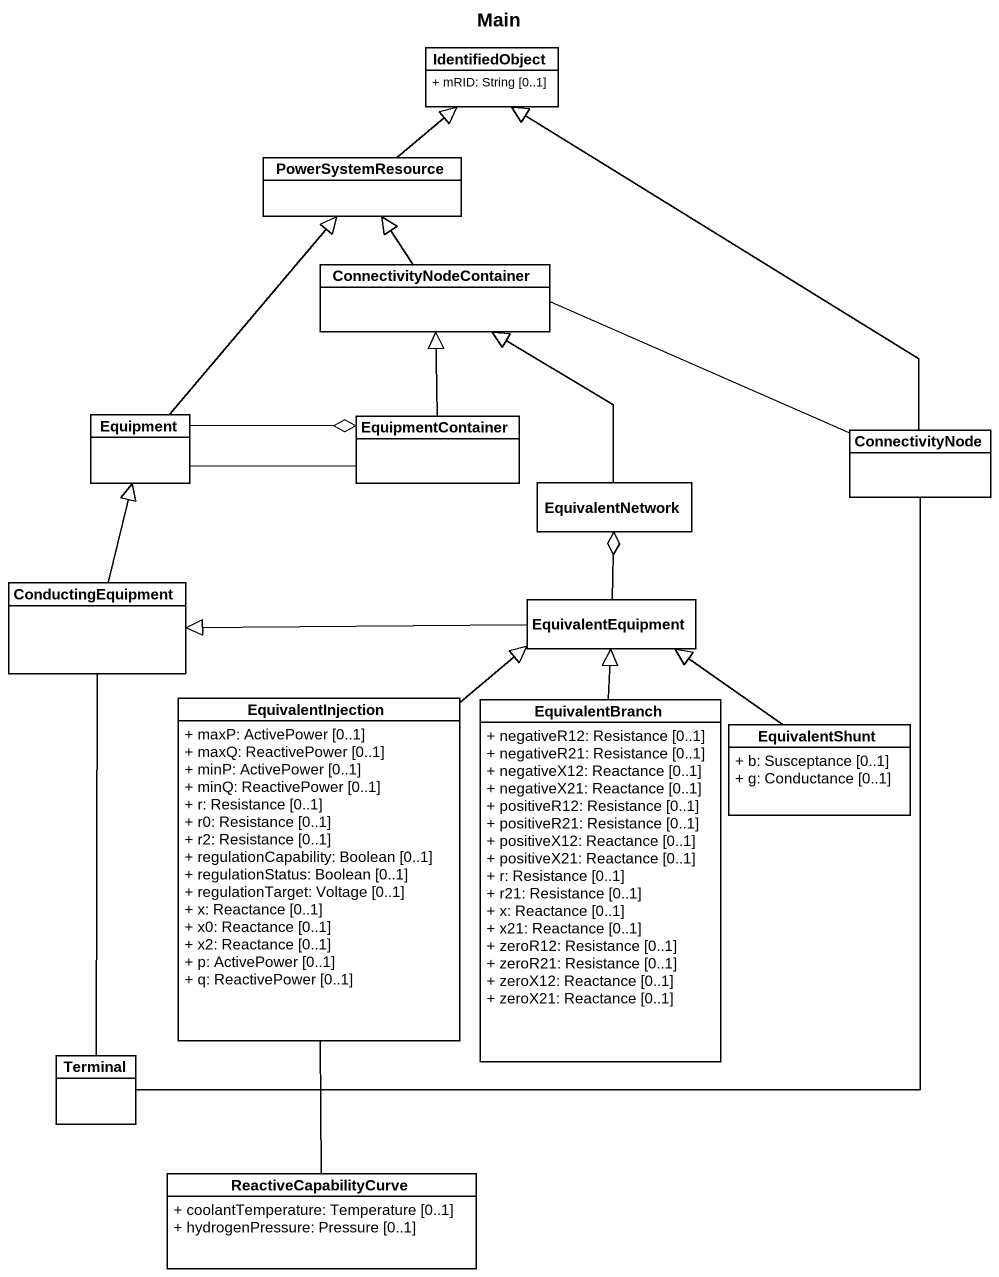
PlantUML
@startuml
title Main
hide circle
hide empty members
skinparam classAttributeIconSize 0
class IdentifiedObject {
  + mRID: String [0..1]
}
class PowerSystemResource
class ConnectivityNodeContainer
class Equipment
class EquipmentContainer
class ConnectivityNode
class EquivalentNetwork
class ConductingEquipment
class EquivalentEquipment
class EquivalentInjection {
  + maxP: ActivePower [0..1]
  + maxQ: ReactivePower [0..1]
  + minP: ActivePower [0..1]
  + minQ: ReactivePower [0..1]
  + r: Resistance [0..1]
  + r0: Resistance [0..1]
  + r2: Resistance [0..1]
  + regulationCapability: Boolean [0..1]
  + regulationStatus: Boolean [0..1]
  + regulationTarget: Voltage [0..1]
  + x: Reactance [0..1]
  + x0: Reactance [0..1]
  + x2: Reactance [0..1]
  + p: ActivePower [0..1]
  + q: ReactivePower [0..1]
}
class EquivalentBranch {
  + negativeR12: Resistance [0..1]
  + negativeR21: Resistance [0..1]
  + negativeX12: Reactance [0..1]
  + negativeX21: Reactance [0..1]
  + positiveR12: Resistance [0..1]
  + positiveR21: Resistance [0..1]
  + positiveX12: Reactance [0..1]
  + positiveX21: Reactance [0..1]
  + r: Resistance [0..1]
  + r21: Resistance [0..1]
  + x: Reactance [0..1]
  + x21: Reactance [0..1]
  + zeroR12: Resistance [0..1]
  + zeroR21: Resistance [0..1]
  + zeroX12: Reactance [0..1]
  + zeroX21: Reactance [0..1]
}
class EquivalentShunt {
  + b: Susceptance [0..1]
  + g: Conductance [0..1]
}
class Terminal
class ReactiveCapabilityCurve {
  + coolantTemperature: Temperature [0..1]
  + hydrogenPressure: Pressure [0..1]
}
PowerSystemResource -up-|> IdentifiedObject
ConnectivityNodeContainer -up-|> PowerSystemResource
Equipment -up-|> PowerSystemResource
EquipmentContainer -up-|> ConnectivityNodeContainer
EquipmentContainer o-left- Equipment
EquipmentContainer -left- Equipment
ConnectivityNode -up-|> IdentifiedObject
ConnectivityNode -left- ConnectivityNodeContainer
EquivalentNetwork -up-|> ConnectivityNodeContainer
ConductingEquipment -up-|> Equipment
EquivalentEquipment -up-o EquivalentNetwork
EquivalentEquipment -left-|> ConductingEquipment
EquivalentInjection -up-|> EquivalentEquipment
EquivalentInjection -- ReactiveCapabilityCurve
EquivalentBranch -up-|> EquivalentEquipment
EquivalentShunt -up-|> EquivalentEquipment
Terminal -up- ConnectivityNode
Terminal -up- ConductingEquipment
ReactiveCapabilityCurve -up- EquivalentInjection
@enduml
